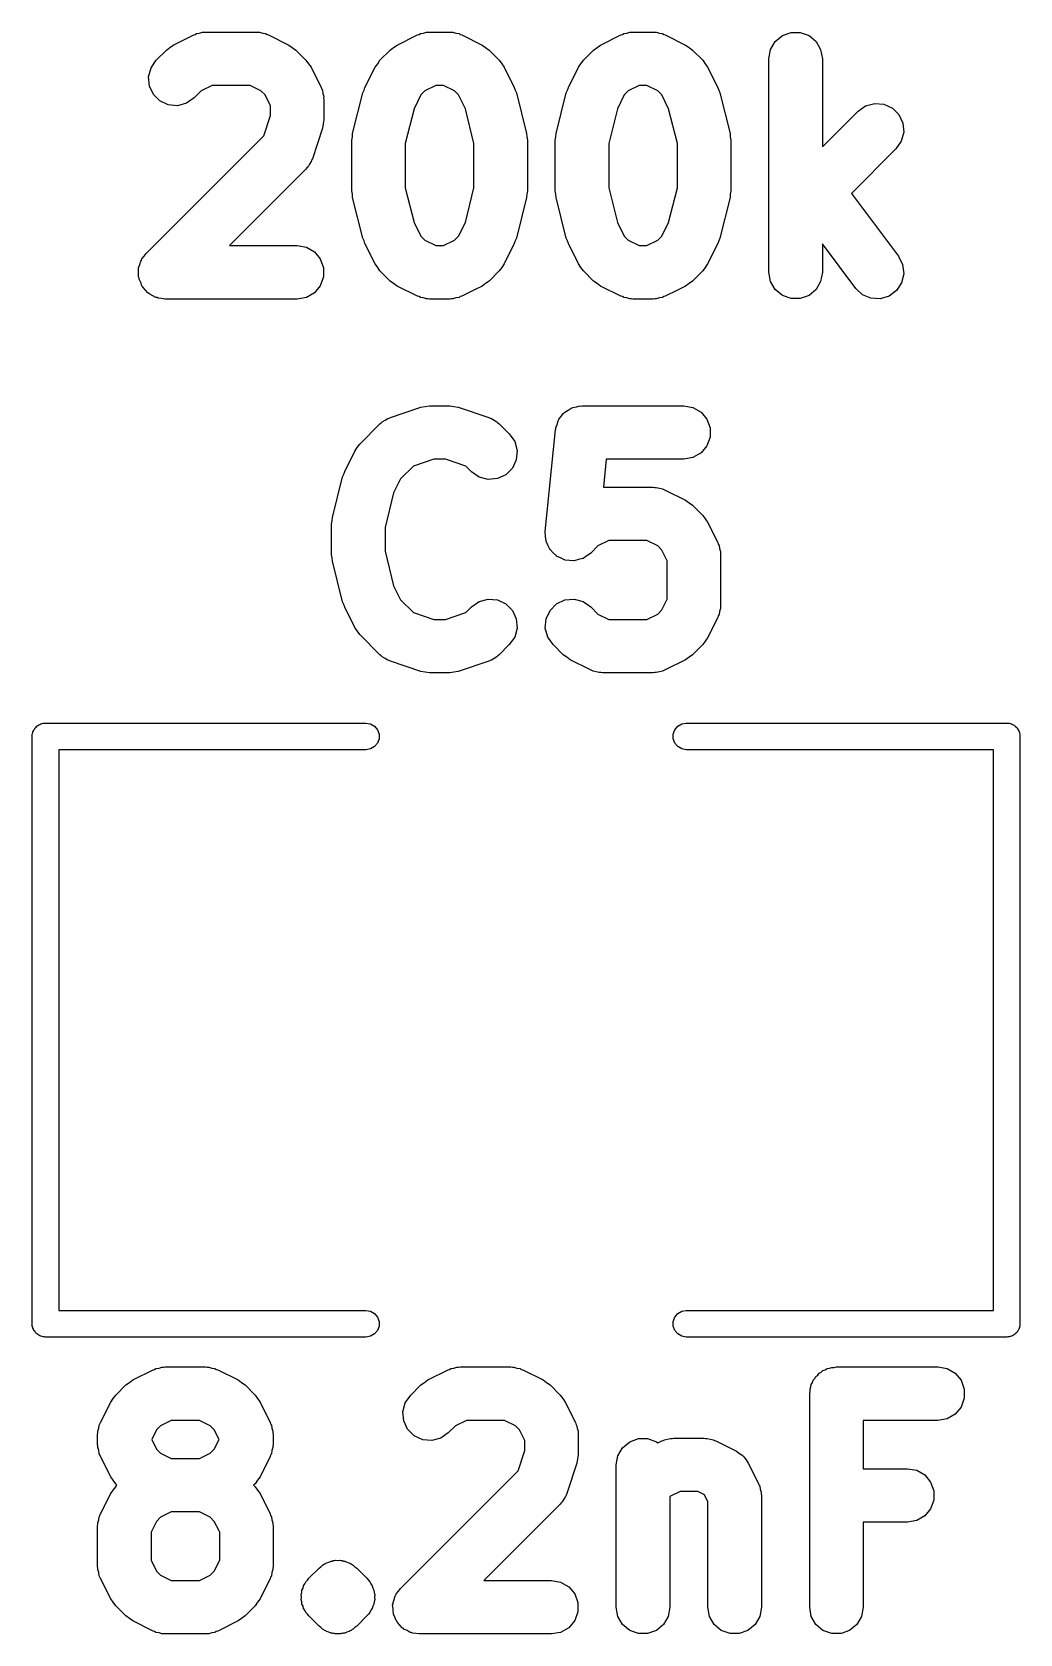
# Model space of a CAD drawing. Extents: x 51 to 137, y -158 to -25.
# Drawn here: x 107.12 to 111.82, y -52.16 to -44.54 of the extents above; entities that cross this region are included whole.
import ezdxf

# ---------------------------------------------------------------- set-up
doc = ezdxf.new("R2010")
doc.units = 0
doc.header["$MEASUREMENT"] = 0
doc.layers.add('BLACK', color=7, linetype='CONTINUOUS')

msp = doc.modelspace()

# ---------------------------------------------------------------- linework, layer by layer
at = {"layer": 'Black'}
for p, q in [((107.796, -44.6006), (107.893, -44.5522)), ((107.893, -44.5522), (107.9, -44.5501)), ((107.9, -44.5501), (107.907, -44.5465)), ((107.907, -44.5465), (107.921, -44.5439)), ((107.921, -44.5439), (107.935, -44.5397)), ((107.935, -44.5397), (107.943, -44.5401)), ((107.943, -44.5401), (107.95, -44.5388)), ((107.95, -44.5388), (108.192, -44.5388)), ((108.192, -44.5388), (108.199, -44.5401)), ((108.199, -44.5401), (108.206, -44.5397)), ((108.206, -44.5397), (108.221, -44.5439)), ((108.221, -44.5439), (108.235, -44.5465)), ((108.235, -44.5465), (108.242, -44.5501)), ((108.242, -44.5501), (108.249, -44.5522)), ((108.249, -44.5522), (108.345, -44.6006)), ((108.861, -44.6006), (108.958, -44.5522)), ((108.958, -44.5522), (108.965, -44.5501)), ((108.965, -44.5501), (108.971, -44.5465)), ((108.971, -44.5465), (108.986, -44.5439)), ((108.986, -44.5439), (109, -44.5397)), ((109, -44.5397), (109.007, -44.5401)), ((109.007, -44.5401), (109.014, -44.5388)), ((109.014, -44.5388), (109.111, -44.5388)), ((109.111, -44.5388), (109.118, -44.5401)), ((109.118, -44.5401), (109.126, -44.5397)), ((109.126, -44.5397), (109.14, -44.5439)), ((109.14, -44.5439), (109.155, -44.5465)), ((109.155, -44.5465), (109.161, -44.5501)), ((109.161, -44.5501), (109.168, -44.5522)), ((109.168, -44.5522), (109.265, -44.6006)), ((109.828, -44.6006), (109.925, -44.5522)), ((109.925, -44.5522), (109.932, -44.5501)), ((109.932, -44.5501), (109.939, -44.5465)), ((109.939, -44.5465), (109.953, -44.5439)), ((109.953, -44.5439), (109.967, -44.5397)), ((109.967, -44.5397), (109.975, -44.5401)), ((109.975, -44.5401), (109.982, -44.5388)), ((109.982, -44.5388), (110.079, -44.5388)), ((110.079, -44.5388), (110.086, -44.5401)), ((110.086, -44.5401), (110.093, -44.5397)), ((110.093, -44.5397), (110.108, -44.5439)), ((110.108, -44.5439), (110.122, -44.5465)), ((110.122, -44.5465), (110.129, -44.5501)), ((110.129, -44.5501), (110.136, -44.5522)), ((110.136, -44.5522), (110.232, -44.6006)), ((110.659, -44.5842), (110.693, -44.5558)), ((110.693, -44.5558), (110.734, -44.5407)), ((110.734, -44.5407), (110.778, -44.5407)), ((110.778, -44.5407), (110.82, -44.5558)), ((110.82, -44.5558), (110.853, -44.5842)), ((107.715, -44.6728), (107.763, -44.6244)), ((107.763, -44.6244), (107.78, -44.6127)), ((107.78, -44.6127), (107.796, -44.6006)), ((108.345, -44.6006), (108.362, -44.6127)), ((108.362, -44.6127), (108.378, -44.6244)), ((108.378, -44.6244), (108.427, -44.6728)), ((108.779, -44.6728), (108.828, -44.6244)), ((108.828, -44.6244), (108.844, -44.6127)), ((108.844, -44.6127), (108.861, -44.6006)), ((109.265, -44.6006), (109.281, -44.6127)), ((109.281, -44.6127), (109.298, -44.6244)), ((109.298, -44.6244), (109.346, -44.6728)), ((109.747, -44.6728), (109.795, -44.6244)), ((109.795, -44.6244), (109.812, -44.6127)), ((109.812, -44.6127), (109.828, -44.6006)), ((110.232, -44.6006), (110.249, -44.6127)), ((110.249, -44.6127), (110.265, -44.6244)), ((110.265, -44.6244), (110.314, -44.6728)), ((110.629, -44.6658), (110.637, -44.6224)), ((110.637, -44.6224), (110.659, -44.5842)), ((110.853, -44.5842), (110.875, -44.6224)), ((110.875, -44.6224), (110.883, -44.6658)), ((107.678, -44.7515), (107.69, -44.7089)), ((107.69, -44.7089), (107.715, -44.6728)), ((108.427, -44.6728), (108.439, -44.6895)), ((108.439, -44.6895), (108.451, -44.7058)), ((108.451, -44.7058), (108.499, -44.8025)), ((108.707, -44.8025), (108.756, -44.7058)), ((108.756, -44.7058), (108.768, -44.6895)), ((108.768, -44.6895), (108.779, -44.6728)), ((109.346, -44.6728), (109.358, -44.6895)), ((109.358, -44.6895), (109.37, -44.7058)), ((109.37, -44.7058), (109.418, -44.8025)), ((109.675, -44.8025), (109.723, -44.7058)), ((109.723, -44.7058), (109.735, -44.6895)), ((109.735, -44.6895), (109.747, -44.6728)), ((110.314, -44.6728), (110.325, -44.6895)), ((110.325, -44.6895), (110.337, -44.7058)), ((110.337, -44.7058), (110.386, -44.8025)), ((110.629, -45.6818), (110.629, -44.6658)), ((110.883, -44.6658), (110.883, -45.0849)), ((107.682, -44.7955), (107.678, -44.7515)), ((107.701, -44.8354), (107.682, -44.7955)), ((107.98, -44.7928), (107.928, -44.8186)), ((108.162, -44.7928), (107.98, -44.7928)), ((108.213, -44.8186), (108.162, -44.7928)), ((108.499, -44.8025), (108.501, -44.8096)), ((108.703, -44.8159), (108.707, -44.8025)), ((109.044, -44.7928), (108.993, -44.8186)), ((109.081, -44.7928), (109.044, -44.7928)), ((109.133, -44.8186), (109.081, -44.7928)), ((109.418, -44.8025), (109.422, -44.8159)), ((109.671, -44.8159), (109.675, -44.8025)), ((110.012, -44.7928), (109.96, -44.8186)), ((110.049, -44.7928), (110.012, -44.7928)), ((110.1, -44.8186), (110.049, -44.7928)), ((110.386, -44.8025), (110.39, -44.8159)), ((107.732, -44.8666), (107.701, -44.8354)), ((107.772, -44.8853), (107.732, -44.8666)), ((107.859, -44.8777), (107.816, -44.8891)), ((107.895, -44.8524), (107.859, -44.8777)), ((107.928, -44.8186), (107.895, -44.8524)), ((108.233, -44.8378), (108.213, -44.8186)), ((108.258, -44.8893), (108.233, -44.8378)), ((108.501, -44.8096), (108.505, -44.8159)), ((108.505, -44.8159), (108.507, -44.8306)), ((108.507, -44.8306), (108.512, -44.8448)), ((108.512, -44.8448), (108.511, -44.8521)), ((108.511, -44.8521), (108.512, -44.8593)), ((108.512, -44.8593), (108.512, -44.9561)), ((108.649, -45.0221), (108.698, -44.8285)), ((108.698, -44.8285), (108.703, -44.8159)), ((108.974, -44.8378), (108.941, -44.9037)), ((108.993, -44.8186), (108.974, -44.8378)), ((109.152, -44.8378), (109.133, -44.8186)), ((109.185, -44.9037), (109.152, -44.8378)), ((109.422, -44.8159), (109.428, -44.8285)), ((109.428, -44.8285), (109.476, -45.0221)), ((109.617, -45.0221), (109.665, -44.8285)), ((109.665, -44.8285), (109.671, -44.8159)), ((109.941, -44.8378), (109.908, -44.9037)), ((109.96, -44.8186), (109.941, -44.8378)), ((110.12, -44.8378), (110.1, -44.8186)), ((110.152, -44.9037), (110.12, -44.8378)), ((110.39, -44.8159), (110.395, -44.8285)), ((110.395, -44.8285), (110.444, -45.0221)), ((111.089, -44.8894), (111.132, -44.878)), ((111.132, -44.878), (111.176, -44.8818)), ((107.816, -44.8891), (107.772, -44.8853)), ((108.226, -45.0326), (108.258, -44.9355)), ((108.258, -44.9355), (108.258, -44.8893)), ((108.512, -44.9561), (108.509, -44.9761)), ((108.941, -44.9037), (108.899, -45.0685)), ((109.226, -45.0685), (109.185, -44.9037)), ((109.908, -44.9037), (109.867, -45.0685)), ((110.194, -45.0685), (110.152, -44.9037)), ((110.883, -45.0849), (111.053, -44.9147)), ((111.053, -44.9147), (111.089, -44.8894)), ((111.176, -44.8818), (111.216, -44.9005)), ((111.216, -44.9005), (111.247, -44.9316)), ((111.247, -44.9316), (111.266, -44.9716)), ((107.667, -45.592), (108.226, -45.0326)), ((108.506, -44.9963), (108.458, -45.1414)), ((108.509, -44.9761), (108.506, -44.9963)), ((108.648, -45.0376), (108.649, -45.0221)), ((109.476, -45.0221), (109.477, -45.0376)), ((109.616, -45.0376), (109.617, -45.0221)), ((110.444, -45.0221), (110.445, -45.0376)), ((111.27, -45.0156), (111.258, -45.0582)), ((111.266, -44.9716), (111.27, -45.0156)), ((108.645, -45.0529), (108.648, -45.0376)), ((108.645, -45.2948), (108.645, -45.0529)), ((108.899, -45.0685), (108.899, -45.2791)), ((109.226, -45.2791), (109.226, -45.0685)), ((109.477, -45.0376), (109.48, -45.0529)), ((109.48, -45.0529), (109.48, -45.2948)), ((109.613, -45.0529), (109.616, -45.0376)), ((109.613, -45.2948), (109.613, -45.0529)), ((109.867, -45.0685), (109.867, -45.2791)), ((110.194, -45.2791), (110.194, -45.0685)), ((110.445, -45.0376), (110.448, -45.0529)), ((110.448, -45.0529), (110.448, -45.2948)), ((111.233, -45.0943), (111.021, -45.3067)), ((111.258, -45.0582), (111.233, -45.0943)), ((108.431, -45.1851), (108.427, -45.1911)), ((108.437, -45.1802), (108.431, -45.1851)), ((108.444, -45.1671), (108.437, -45.1802)), ((108.452, -45.1549), (108.444, -45.1671)), ((108.454, -45.1478), (108.452, -45.1549)), ((108.458, -45.1414), (108.454, -45.1478)), ((108.427, -45.1911), (108.063, -45.5548)), ((108.648, -45.3101), (108.645, -45.2948)), ((108.649, -45.3256), (108.648, -45.3101)), ((108.698, -45.5191), (108.649, -45.3256)), ((108.899, -45.2791), (108.941, -45.444)), ((109.185, -45.444), (109.226, -45.2791)), ((109.476, -45.3256), (109.428, -45.5191)), ((109.477, -45.3101), (109.476, -45.3256)), ((109.48, -45.2948), (109.477, -45.3101)), ((109.616, -45.3101), (109.613, -45.2948)), ((109.617, -45.3256), (109.616, -45.3101)), ((109.665, -45.5191), (109.617, -45.3256)), ((109.867, -45.2791), (109.908, -45.444)), ((110.152, -45.444), (110.194, -45.2791)), ((110.444, -45.3256), (110.395, -45.5191)), ((110.445, -45.3101), (110.444, -45.3256)), ((110.448, -45.2948), (110.445, -45.3101)), ((111.021, -45.3067), (111.245, -45.6056)), ((108.941, -45.444), (108.974, -45.5098)), ((109.152, -45.5098), (109.185, -45.444)), ((109.908, -45.444), (109.941, -45.5098)), ((110.12, -45.5098), (110.152, -45.444)), ((108.063, -45.5548), (108.385, -45.5548)), ((108.385, -45.5548), (108.429, -45.5625)), ((108.429, -45.5625), (108.467, -45.5845)), ((108.703, -45.5318), (108.698, -45.5191)), ((108.707, -45.5451), (108.703, -45.5318)), ((108.756, -45.6419), (108.707, -45.5451)), ((108.974, -45.5098), (108.993, -45.5291)), ((108.993, -45.5291), (109.044, -45.5548)), ((109.044, -45.5548), (109.081, -45.5548)), ((109.081, -45.5548), (109.133, -45.5291)), ((109.133, -45.5291), (109.152, -45.5098)), ((109.418, -45.5451), (109.37, -45.6419)), ((109.422, -45.5318), (109.418, -45.5451)), ((109.428, -45.5191), (109.422, -45.5318)), ((109.671, -45.5318), (109.665, -45.5191)), ((109.675, -45.5451), (109.671, -45.5318)), ((109.723, -45.6419), (109.675, -45.5451)), ((109.941, -45.5098), (109.96, -45.5291)), ((109.96, -45.5291), (110.012, -45.5548)), ((110.012, -45.5548), (110.049, -45.5548)), ((110.049, -45.5548), (110.1, -45.5291)), ((110.1, -45.5291), (110.12, -45.5098)), ((110.386, -45.5451), (110.337, -45.6419)), ((110.39, -45.5318), (110.386, -45.5451)), ((110.395, -45.5191), (110.39, -45.5318)), ((111.042, -45.758), (110.883, -45.5468)), ((110.883, -45.5468), (110.883, -45.6818)), ((107.637, -45.6442), (107.641, -45.6281)), ((107.641, -45.6281), (107.645, -45.6236)), ((107.645, -45.6236), (107.646, -45.6183)), ((107.646, -45.6183), (107.657, -45.6056)), ((107.657, -45.6056), (107.667, -45.592)), ((108.467, -45.5845), (108.495, -45.6183)), ((108.495, -45.6183), (108.51, -45.6598)), ((108.768, -45.6582), (108.756, -45.6419)), ((109.37, -45.6419), (109.358, -45.6582)), ((109.735, -45.6582), (109.723, -45.6419)), ((110.337, -45.6419), (110.325, -45.6582)), ((111.245, -45.6056), (111.265, -45.645)), ((107.63, -45.6707), (107.631, -45.6654)), ((107.631, -45.6873), (107.63, -45.6707)), ((107.631, -45.6598), (107.637, -45.6442)), ((107.631, -45.6654), (107.631, -45.6598)), ((107.631, -45.7039), (107.631, -45.6873)), ((107.633, -45.7091), (107.631, -45.7039)), ((107.634, -45.7147), (107.633, -45.7091)), ((107.641, -45.7297), (107.634, -45.7147)), ((108.51, -45.7039), (108.495, -45.7453)), ((108.51, -45.6598), (108.51, -45.7039)), ((108.779, -45.6749), (108.768, -45.6582)), ((108.828, -45.7232), (108.779, -45.6749)), ((109.346, -45.6749), (109.298, -45.7232)), ((109.358, -45.6582), (109.346, -45.6749)), ((109.747, -45.6749), (109.735, -45.6582)), ((109.795, -45.7232), (109.747, -45.6749)), ((110.314, -45.6749), (110.265, -45.7232)), ((110.325, -45.6582), (110.314, -45.6749)), ((110.637, -45.7253), (110.629, -45.6818)), ((110.883, -45.6818), (110.875, -45.7253)), ((111.27, -45.6888), (111.26, -45.7317)), ((111.265, -45.645), (111.27, -45.6888)), ((107.646, -45.7453), (107.641, -45.7297)), ((107.65, -45.7496), (107.646, -45.7453)), ((107.652, -45.7547), (107.65, -45.7496)), ((107.664, -45.7664), (107.652, -45.7547)), ((107.675, -45.7791), (107.664, -45.7664)), ((107.68, -45.7819), (107.675, -45.7791)), ((107.684, -45.7859), (107.68, -45.7819)), ((107.699, -45.7929), (107.684, -45.7859)), ((107.713, -45.8012), (107.699, -45.7929)), ((108.467, -45.7791), (108.429, -45.8012)), ((108.495, -45.7453), (108.467, -45.7791)), ((108.844, -45.7349), (108.828, -45.7232)), ((108.861, -45.747), (108.844, -45.7349)), ((108.958, -45.7954), (108.861, -45.747)), ((108.965, -45.7975), (108.958, -45.7954)), ((109.168, -45.7954), (109.161, -45.7975)), ((109.226, -45.7664), (109.168, -45.7954)), ((109.265, -45.747), (109.226, -45.7664)), ((109.281, -45.7349), (109.265, -45.747)), ((109.298, -45.7232), (109.281, -45.7349)), ((109.812, -45.7349), (109.795, -45.7232)), ((109.828, -45.747), (109.812, -45.7349)), ((109.925, -45.7954), (109.828, -45.747)), ((109.932, -45.7975), (109.925, -45.7954)), ((110.136, -45.7954), (110.129, -45.7975)), ((110.194, -45.7664), (110.136, -45.7954)), ((110.232, -45.747), (110.194, -45.7664)), ((110.249, -45.7349), (110.232, -45.747)), ((110.265, -45.7232), (110.249, -45.7349)), ((110.659, -45.7635), (110.637, -45.7253)), ((110.693, -45.7918), (110.659, -45.7635)), ((110.734, -45.8069), (110.693, -45.7918)), ((110.82, -45.7918), (110.778, -45.8069)), ((110.853, -45.7635), (110.82, -45.7918)), ((110.875, -45.7253), (110.853, -45.7635)), ((111.074, -45.7882), (111.042, -45.758)), ((111.114, -45.8055), (111.074, -45.7882)), ((111.201, -45.7951), (111.158, -45.8079)), ((111.236, -45.7686), (111.201, -45.7951)), ((111.26, -45.7317), (111.236, -45.7686)), ((107.719, -45.8021), (107.713, -45.8012)), ((107.724, -45.8045), (107.719, -45.8021)), ((107.74, -45.8059), (107.724, -45.8045)), ((107.756, -45.8088), (107.74, -45.8059)), ((108.385, -45.8088), (107.756, -45.8088)), ((108.429, -45.8012), (108.385, -45.8088)), ((108.971, -45.8012), (108.965, -45.7975)), ((108.986, -45.8037), (108.971, -45.8012)), ((109, -45.808), (108.986, -45.8037)), ((109.007, -45.8075), (109, -45.808)), ((109.014, -45.8088), (109.007, -45.8075)), ((109.111, -45.8088), (109.014, -45.8088)), ((109.118, -45.8075), (109.111, -45.8088)), ((109.126, -45.808), (109.118, -45.8075)), ((109.14, -45.8037), (109.126, -45.808)), ((109.155, -45.8012), (109.14, -45.8037)), ((109.161, -45.7975), (109.155, -45.8012)), ((109.939, -45.8012), (109.932, -45.7975)), ((109.953, -45.8037), (109.939, -45.8012)), ((109.967, -45.808), (109.953, -45.8037)), ((109.975, -45.8075), (109.967, -45.808)), ((109.982, -45.8088), (109.975, -45.8075)), ((110.079, -45.8088), (109.982, -45.8088)), ((110.086, -45.8075), (110.079, -45.8088)), ((110.093, -45.808), (110.086, -45.8075)), ((110.108, -45.8037), (110.093, -45.808)), ((110.122, -45.8012), (110.108, -45.8037)), ((110.129, -45.7975), (110.122, -45.8012)), ((110.778, -45.8069), (110.734, -45.8069)), ((111.158, -45.8079), (111.114, -45.8055)), ((108.829, -46.3717), (108.974, -46.3233)), ((108.974, -46.3233), (108.994, -46.3203)), ((108.994, -46.3203), (109.014, -46.3168)), ((109.014, -46.3168), (109.111, -46.3168)), ((109.111, -46.3168), (109.131, -46.3203)), ((109.131, -46.3203), (109.151, -46.3233)), ((109.151, -46.3233), (109.296, -46.3717)), ((109.674, -46.3378), (109.688, -46.3281)), ((109.688, -46.3281), (109.693, -46.3269)), ((109.693, -46.3269), (109.697, -46.3245)), ((109.697, -46.3245), (109.714, -46.3215)), ((109.714, -46.3215), (109.731, -46.3172)), ((109.731, -46.3172), (109.735, -46.3177)), ((109.735, -46.3177), (109.74, -46.3168)), ((109.74, -46.3168), (110.224, -46.3168)), ((110.224, -46.3168), (110.267, -46.3245)), ((110.267, -46.3245), (110.306, -46.3465)), ((108.683, -46.4992), (108.779, -46.4024)), ((108.779, -46.4024), (108.785, -46.3982)), ((108.785, -46.3982), (108.79, -46.3927)), ((108.79, -46.3927), (108.803, -46.3856)), ((108.803, -46.3856), (108.816, -46.3771)), ((108.816, -46.3771), (108.823, -46.3752)), ((108.823, -46.3752), (108.829, -46.3717)), ((109.296, -46.3717), (109.303, -46.3752)), ((109.303, -46.3752), (109.31, -46.3771)), ((109.31, -46.3771), (109.322, -46.3856)), ((109.322, -46.3856), (109.335, -46.3927)), ((109.335, -46.3927), (109.34, -46.3982)), ((109.34, -46.3982), (109.346, -46.4024)), ((109.346, -46.4024), (109.394, -46.4508)), ((109.615, -46.4218), (109.621, -46.4054)), ((109.621, -46.4054), (109.626, -46.3887)), ((109.626, -46.3887), (109.628, -46.3848)), ((109.628, -46.3848), (109.63, -46.3803)), ((109.63, -46.3803), (109.641, -46.367)), ((109.641, -46.367), (109.651, -46.3529)), ((109.651, -46.3529), (109.655, -46.3502)), ((109.655, -46.3502), (109.658, -46.3465)), ((109.658, -46.3465), (109.674, -46.3378)), ((110.306, -46.3465), (110.334, -46.3803)), ((110.334, -46.3803), (110.349, -46.4218)), ((109.394, -46.4508), (109.42, -46.4869)), ((109.565, -46.915), (109.614, -46.4312)), ((109.614, -46.4312), (109.615, -46.4266)), ((109.615, -46.4266), (109.615, -46.4218)), ((110.349, -46.4659), (110.334, -46.5073)), ((110.349, -46.4218), (110.349, -46.4659)), ((108.611, -46.6289), (108.659, -46.5322)), ((108.659, -46.5322), (108.671, -46.5158)), ((108.671, -46.5158), (108.683, -46.4992)), ((109.42, -46.4869), (109.431, -46.5295)), ((109.431, -46.5295), (109.427, -46.5735)), ((110.306, -46.5411), (110.267, -46.5632)), ((110.334, -46.5073), (110.306, -46.5411)), ((108.607, -46.6422), (108.611, -46.6289)), ((108.938, -46.6032), (108.877, -46.6642)), ((109.035, -46.5708), (108.938, -46.6032)), ((109.091, -46.5708), (109.035, -46.5708)), ((109.188, -46.6032), (109.091, -46.5708)), ((109.215, -46.6304), (109.188, -46.6032)), ((109.251, -46.6557), (109.215, -46.6304)), ((109.409, -46.6134), (109.378, -46.6446)), ((109.427, -46.5735), (109.409, -46.6134)), ((109.855, -46.5708), (109.842, -46.7039)), ((110.224, -46.5708), (109.855, -46.5708)), ((110.267, -46.5632), (110.224, -46.5708)), ((108.553, -46.8484), (108.601, -46.6549)), ((108.601, -46.6549), (108.607, -46.6422)), ((108.877, -46.6642), (108.844, -46.73)), ((109.294, -46.6671), (109.251, -46.6557)), ((109.338, -46.6633), (109.294, -46.6671)), ((109.378, -46.6446), (109.338, -46.6633)), ((109.842, -46.7039), (110.079, -46.7039)), ((110.079, -46.7039), (110.086, -46.7051)), ((110.086, -46.7051), (110.093, -46.7047)), ((110.093, -46.7047), (110.108, -46.7089)), ((110.108, -46.7089), (110.122, -46.7115)), ((108.844, -46.73), (108.803, -46.8949)), ((110.122, -46.7115), (110.129, -46.7152)), ((110.129, -46.7152), (110.136, -46.7173)), ((110.136, -46.7173), (110.232, -46.7657)), ((110.232, -46.7657), (110.249, -46.7778)), ((110.249, -46.7778), (110.265, -46.7894)), ((108.551, -46.8639), (108.553, -46.8484)), ((110.265, -46.7894), (110.314, -46.8378)), ((110.314, -46.8378), (110.325, -46.8545)), ((110.325, -46.8545), (110.337, -46.8708)), ((108.549, -46.8792), (108.551, -46.8639)), ((108.549, -47.0244), (108.549, -46.8792)), ((108.803, -46.8949), (108.803, -47.0088)), ((109.565, -46.9158), (109.565, -46.915)), ((109.565, -46.9166), (109.565, -46.9158)), ((109.567, -46.9377), (109.565, -46.9166)), ((109.569, -46.959), (109.567, -46.9377)), ((110.337, -46.8708), (110.386, -46.9676)), ((108.803, -47.0088), (108.844, -47.1736)), ((109.569, -46.9597), (109.569, -46.959)), ((109.569, -46.9605), (109.569, -46.9597)), ((109.578, -46.9797), (109.569, -46.9605)), ((109.587, -46.9992), (109.578, -46.9797)), ((109.587, -46.9997), (109.587, -46.9992)), ((109.588, -47.0005), (109.587, -46.9997)), ((109.603, -47.0155), (109.588, -47.0005)), ((109.815, -46.9836), (109.782, -47.0174)), ((109.867, -46.9579), (109.815, -46.9836)), ((110.049, -46.9579), (109.867, -46.9579)), ((110.1, -46.9836), (110.049, -46.9579)), ((110.12, -47.0029), (110.1, -46.9836)), ((110.145, -47.0544), (110.12, -47.0029)), ((110.386, -46.9676), (110.388, -46.9746)), ((110.388, -46.9746), (110.392, -46.981)), ((110.392, -46.981), (110.394, -46.9956)), ((110.394, -46.9956), (110.398, -47.0099)), ((110.398, -47.0099), (110.398, -47.0172)), ((108.551, -47.0397), (108.549, -47.0244)), ((108.553, -47.0552), (108.551, -47.0397)), ((108.601, -47.2487), (108.553, -47.0552)), ((109.618, -47.0307), (109.603, -47.0155)), ((109.618, -47.0311), (109.618, -47.0307)), ((109.619, -47.0317), (109.618, -47.0311)), ((109.638, -47.0406), (109.619, -47.0317)), ((109.657, -47.0499), (109.638, -47.0406)), ((109.658, -47.05), (109.657, -47.0499)), ((109.659, -47.0503), (109.658, -47.05)), ((109.68, -47.0521), (109.659, -47.0503)), ((109.701, -47.0543), (109.68, -47.0521)), ((109.702, -47.0541), (109.701, -47.0543)), ((109.703, -47.0541), (109.702, -47.0541)), ((109.723, -47.0486), (109.703, -47.0541)), ((109.744, -47.0434), (109.723, -47.0486)), ((109.745, -47.0429), (109.744, -47.0434)), ((109.763, -47.0305), (109.745, -47.0427)), ((109.745, -47.0427), (109.745, -47.0429)), ((109.78, -47.0185), (109.763, -47.0305)), ((109.781, -47.0179), (109.78, -47.0185)), ((109.782, -47.0174), (109.781, -47.0179)), ((110.145, -47.2363), (110.145, -47.0544)), ((110.398, -47.0172), (110.399, -47.0244)), ((110.399, -47.0244), (110.399, -47.2663)), ((108.844, -47.1736), (108.877, -47.2394)), ((108.877, -47.2394), (108.938, -47.3004)), ((109.251, -47.248), (109.294, -47.2365)), ((109.294, -47.2365), (109.338, -47.2404)), ((109.338, -47.2404), (109.378, -47.259)), ((109.619, -47.259), (109.659, -47.2404)), ((109.659, -47.2404), (109.703, -47.2365)), ((109.703, -47.2365), (109.745, -47.248)), ((110.12, -47.2878), (110.145, -47.2363)), ((108.607, -47.2614), (108.601, -47.2487)), ((108.611, -47.2747), (108.607, -47.2614)), ((108.659, -47.3715), (108.611, -47.2747)), ((108.938, -47.3004), (109.035, -47.3328)), ((109.091, -47.3328), (109.188, -47.3004)), ((109.188, -47.3004), (109.215, -47.2733)), ((109.215, -47.2733), (109.251, -47.248)), ((109.378, -47.259), (109.409, -47.2902)), ((109.409, -47.2902), (109.427, -47.3302)), ((109.569, -47.3302), (109.588, -47.2902)), ((109.588, -47.2902), (109.619, -47.259)), ((109.745, -47.248), (109.782, -47.2733)), ((109.782, -47.2733), (109.815, -47.3071)), ((109.815, -47.3071), (109.867, -47.3328)), ((110.049, -47.3328), (110.1, -47.3071)), ((110.1, -47.3071), (110.12, -47.2878)), ((110.388, -47.3161), (110.386, -47.3231)), ((110.392, -47.3097), (110.388, -47.3161)), ((110.394, -47.2951), (110.392, -47.3097)), ((110.398, -47.2808), (110.394, -47.2951)), ((110.399, -47.2663), (110.398, -47.2735)), ((110.398, -47.2735), (110.398, -47.2808)), ((108.671, -47.3878), (108.659, -47.3715)), ((108.683, -47.4045), (108.671, -47.3878)), ((109.035, -47.3328), (109.091, -47.3328)), ((109.431, -47.3741), (109.42, -47.4167)), ((109.427, -47.3302), (109.431, -47.3741)), ((109.565, -47.3741), (109.569, -47.3302)), ((109.577, -47.4167), (109.565, -47.3741)), ((109.867, -47.3328), (110.049, -47.3328)), ((110.386, -47.3231), (110.337, -47.4199)), ((108.779, -47.5012), (108.683, -47.4045)), ((109.394, -47.4529), (109.346, -47.5012)), ((109.42, -47.4167), (109.394, -47.4529)), ((109.602, -47.4529), (109.577, -47.4167)), ((109.65, -47.5012), (109.602, -47.4529)), ((110.314, -47.4529), (110.265, -47.5012)), ((110.325, -47.4362), (110.314, -47.4529)), ((110.337, -47.4199), (110.325, -47.4362)), ((108.785, -47.5054), (108.779, -47.5012)), ((108.79, -47.5109), (108.785, -47.5054)), ((108.803, -47.518), (108.79, -47.5109)), ((108.816, -47.5265), (108.803, -47.518)), ((108.823, -47.5284), (108.816, -47.5265)), ((108.829, -47.5319), (108.823, -47.5284)), ((108.974, -47.5803), (108.829, -47.5319)), ((109.296, -47.5319), (109.151, -47.5803)), ((109.303, -47.5284), (109.296, -47.5319)), ((109.31, -47.5265), (109.303, -47.5284)), ((109.322, -47.518), (109.31, -47.5265)), ((109.335, -47.5109), (109.322, -47.518)), ((109.34, -47.5054), (109.335, -47.5109)), ((109.346, -47.5012), (109.34, -47.5054)), ((109.667, -47.5129), (109.65, -47.5012)), ((109.683, -47.525), (109.667, -47.5129)), ((109.78, -47.5734), (109.683, -47.525)), ((110.232, -47.525), (110.136, -47.5734)), ((110.249, -47.5129), (110.232, -47.525)), ((110.265, -47.5012), (110.249, -47.5129)), ((108.994, -47.5833), (108.974, -47.5803)), ((109.014, -47.5868), (108.994, -47.5833)), ((109.111, -47.5868), (109.014, -47.5868)), ((109.131, -47.5833), (109.111, -47.5868)), ((109.151, -47.5803), (109.131, -47.5833)), ((109.787, -47.5755), (109.78, -47.5734)), ((109.793, -47.5792), (109.787, -47.5755)), ((109.808, -47.5817), (109.793, -47.5792)), ((109.822, -47.586), (109.808, -47.5817)), ((109.83, -47.5855), (109.822, -47.586)), ((109.837, -47.5868), (109.83, -47.5855)), ((110.079, -47.5868), (109.837, -47.5868)), ((110.086, -47.5855), (110.079, -47.5868)), ((110.093, -47.586), (110.086, -47.5855)), ((110.108, -47.5817), (110.093, -47.586)), ((110.122, -47.5792), (110.108, -47.5817)), ((110.129, -47.5755), (110.122, -47.5792)), ((110.136, -47.5734), (110.129, -47.5755)), ((107.133, -47.8575), (107.137, -47.8532)), ((107.137, -47.8532), (107.139, -47.8484)), ((107.139, -47.8484), (107.144, -47.8448)), ((107.144, -47.8448), (107.147, -47.8406)), ((107.147, -47.8406), (107.152, -47.8378)), ((107.152, -47.8378), (107.156, -47.8342)), ((107.156, -47.8342), (107.161, -47.8323)), ((107.161, -47.8323), (107.166, -47.8295)), ((107.166, -47.8295), (107.172, -47.8286)), ((107.172, -47.8286), (107.177, -47.8267)), ((107.177, -47.8267), (107.183, -47.8267)), ((107.183, -47.8267), (107.188, -47.8257)), ((107.188, -47.8257), (108.712, -47.8257)), ((108.712, -47.8257), (108.734, -47.8295)), ((108.734, -47.8295), (108.753, -47.8406)), ((108.753, -47.8406), (108.767, -47.8575)), ((110.181, -47.8575), (110.195, -47.8406)), ((110.195, -47.8406), (110.214, -47.8295)), ((110.214, -47.8295), (110.236, -47.8257)), ((110.236, -47.8257), (111.76, -47.8257)), ((111.76, -47.8257), (111.765, -47.8267)), ((111.765, -47.8267), (111.771, -47.8267)), ((111.771, -47.8267), (111.776, -47.8286)), ((111.776, -47.8286), (111.782, -47.8295)), ((111.782, -47.8295), (111.787, -47.8323)), ((111.787, -47.8323), (111.792, -47.8342)), ((111.792, -47.8342), (111.796, -47.8378)), ((111.796, -47.8378), (111.801, -47.8406)), ((111.801, -47.8406), (111.804, -47.8448)), ((111.804, -47.8448), (111.809, -47.8484)), ((111.809, -47.8484), (111.811, -47.8532)), ((111.811, -47.8532), (111.815, -47.8575)), ((107.124, -47.8892), (107.125, -47.8837)), ((107.124, -50.6832), (107.124, -47.8892)), ((107.125, -47.8782), (107.127, -47.8729)), ((107.125, -47.8837), (107.125, -47.8782)), ((107.127, -47.8729), (107.128, -47.8675)), ((107.128, -47.8675), (107.131, -47.8627)), ((107.131, -47.8627), (107.133, -47.8575)), ((108.767, -47.9209), (108.753, -47.9378)), ((108.767, -47.8575), (108.775, -47.8782)), ((108.775, -47.9002), (108.767, -47.9209)), ((108.775, -47.8782), (108.775, -47.9002)), ((110.173, -47.8782), (110.181, -47.8575)), ((110.173, -47.9002), (110.173, -47.8782)), ((110.181, -47.9209), (110.173, -47.9002)), ((110.195, -47.9378), (110.181, -47.9209)), ((111.815, -47.8575), (111.817, -47.8627)), ((111.817, -47.8627), (111.82, -47.8675)), ((111.82, -47.8675), (111.821, -47.8729)), ((111.821, -47.8729), (111.823, -47.8782)), ((111.823, -47.8782), (111.823, -47.8837)), ((111.823, -47.8837), (111.823, -47.8892)), ((111.823, -47.8892), (111.823, -50.6832)), ((108.712, -47.9527), (107.251, -47.9527)), ((107.251, -47.9527), (107.251, -50.6197)), ((108.734, -47.9489), (108.712, -47.9527)), ((108.753, -47.9378), (108.734, -47.9489)), ((110.214, -47.9489), (110.195, -47.9378)), ((110.236, -47.9527), (110.214, -47.9489)), ((111.697, -47.9527), (110.236, -47.9527)), ((111.697, -50.6197), (111.697, -47.9527)), ((107.251, -50.6197), (108.712, -50.6197)), ((108.712, -50.6197), (108.734, -50.6235)), ((108.734, -50.6235), (108.753, -50.6346)), ((108.753, -50.6346), (108.767, -50.6514)), ((108.767, -50.6514), (108.775, -50.6722)), ((108.775, -50.6722), (108.775, -50.6942)), ((110.173, -50.6722), (110.181, -50.6514)), ((110.173, -50.6942), (110.173, -50.6722)), ((110.181, -50.6514), (110.195, -50.6346)), ((110.195, -50.6346), (110.214, -50.6235)), ((110.214, -50.6235), (110.236, -50.6197)), ((110.236, -50.6197), (111.697, -50.6197)), ((107.125, -50.6887), (107.124, -50.6832)), ((107.125, -50.6942), (107.125, -50.6887)), ((107.127, -50.6994), (107.125, -50.6942)), ((107.128, -50.7049), (107.127, -50.6994)), ((107.131, -50.7097), (107.128, -50.7049)), ((107.133, -50.7149), (107.131, -50.7097)), ((107.137, -50.7192), (107.133, -50.7149)), ((107.139, -50.724), (107.137, -50.7192)), ((107.144, -50.7276), (107.139, -50.724)), ((107.147, -50.7318), (107.144, -50.7276)), ((107.152, -50.7346), (107.147, -50.7318)), ((107.156, -50.7382), (107.152, -50.7346)), ((107.161, -50.7401), (107.156, -50.7382)), ((107.166, -50.7429), (107.161, -50.7401)), ((107.172, -50.7438), (107.166, -50.7429)), ((107.177, -50.7457), (107.172, -50.7438)), ((107.183, -50.7457), (107.177, -50.7457)), ((107.188, -50.7467), (107.183, -50.7457)), ((108.712, -50.7467), (107.188, -50.7467)), ((108.734, -50.7429), (108.712, -50.7467)), ((108.753, -50.7318), (108.734, -50.7429)), ((108.767, -50.7149), (108.753, -50.7318)), ((108.775, -50.6942), (108.767, -50.7149)), ((110.181, -50.7149), (110.173, -50.6942)), ((110.195, -50.7318), (110.181, -50.7149)), ((110.214, -50.7429), (110.195, -50.7318)), ((110.236, -50.7467), (110.214, -50.7429)), ((111.76, -50.7467), (110.236, -50.7467)), ((111.765, -50.7457), (111.76, -50.7467)), ((111.771, -50.7457), (111.765, -50.7457)), ((111.776, -50.7438), (111.771, -50.7457)), ((111.782, -50.7429), (111.776, -50.7438)), ((111.787, -50.7401), (111.782, -50.7429)), ((111.792, -50.7382), (111.787, -50.7401)), ((111.796, -50.7346), (111.792, -50.7382)), ((111.801, -50.7318), (111.796, -50.7346)), ((111.804, -50.7276), (111.801, -50.7318)), ((111.809, -50.724), (111.804, -50.7276)), ((111.811, -50.7192), (111.809, -50.724)), ((111.815, -50.7149), (111.811, -50.7192)), ((111.817, -50.7097), (111.815, -50.7149)), ((111.82, -50.7049), (111.817, -50.7097)), ((111.821, -50.6994), (111.82, -50.7049)), ((111.823, -50.6942), (111.821, -50.6994)), ((111.823, -50.6832), (111.823, -50.6887)), ((111.823, -50.6887), (111.823, -50.6942)), ((107.7, -50.9022), (107.707, -50.9001)), ((107.707, -50.9001), (107.713, -50.8965)), ((107.713, -50.8965), (107.728, -50.8939)), ((107.728, -50.8939), (107.742, -50.8897)), ((107.742, -50.8897), (107.749, -50.8901)), ((107.749, -50.8901), (107.756, -50.8888)), ((107.756, -50.8888), (107.95, -50.8888)), ((107.95, -50.8888), (107.957, -50.8901)), ((107.957, -50.8901), (107.965, -50.8897)), ((107.965, -50.8897), (107.979, -50.8939)), ((107.979, -50.8939), (107.993, -50.8965)), ((107.993, -50.8965), (108, -50.9001)), ((108, -50.9001), (108.007, -50.9022)), ((109.103, -50.9022), (109.11, -50.9001)), ((109.11, -50.9001), (109.116, -50.8965)), ((109.116, -50.8965), (109.131, -50.8939)), ((109.131, -50.8939), (109.145, -50.8897)), ((109.145, -50.8897), (109.152, -50.8901)), ((109.152, -50.8901), (109.16, -50.8888)), ((109.16, -50.8888), (109.401, -50.8888)), ((109.401, -50.8888), (109.409, -50.8901)), ((109.409, -50.8901), (109.416, -50.8897)), ((109.416, -50.8897), (109.43, -50.8939)), ((109.43, -50.8939), (109.445, -50.8965)), ((109.445, -50.8965), (109.451, -50.9001)), ((109.451, -50.9001), (109.458, -50.9022)), ((110.897, -50.902), (110.906, -50.8965)), ((110.906, -50.8965), (110.917, -50.8945)), ((110.917, -50.8945), (110.928, -50.8907)), ((110.928, -50.8907), (110.939, -50.8907)), ((110.939, -50.8907), (110.95, -50.8888)), ((110.95, -50.8888), (111.433, -50.8888)), ((111.433, -50.8888), (111.477, -50.8965)), ((111.477, -50.8965), (111.515, -50.9185)), ((107.522, -51.0228), (107.57, -50.9744)), ((107.57, -50.9744), (107.587, -50.9627)), ((107.587, -50.9627), (107.603, -50.9506)), ((107.603, -50.9506), (107.7, -50.9022)), ((108.007, -50.9022), (108.104, -50.9506)), ((108.104, -50.9506), (108.12, -50.9627)), ((108.12, -50.9627), (108.137, -50.9744)), ((108.137, -50.9744), (108.185, -51.0228)), ((108.925, -51.0228), (108.973, -50.9744)), ((108.973, -50.9744), (108.99, -50.9627)), ((108.99, -50.9627), (109.006, -50.9506)), ((109.006, -50.9506), (109.103, -50.9022)), ((109.458, -50.9022), (109.555, -50.9506)), ((109.555, -50.9506), (109.571, -50.9627)), ((109.571, -50.9627), (109.588, -50.9744)), ((109.588, -50.9744), (109.636, -51.0228)), ((110.828, -50.9833), (110.83, -50.9724)), ((110.83, -50.9724), (110.836, -50.9628)), ((110.836, -50.9628), (110.84, -50.9523)), ((110.84, -50.9523), (110.847, -50.9438)), ((110.847, -50.9438), (110.852, -50.9342)), ((110.852, -50.9342), (110.861, -50.927)), ((110.861, -50.927), (110.868, -50.9185)), ((110.868, -50.9185), (110.878, -50.913)), ((110.878, -50.913), (110.886, -50.9058)), ((110.886, -50.9058), (110.897, -50.902)), ((111.515, -50.9185), (111.543, -50.9523)), ((111.543, -50.9523), (111.558, -50.9938)), ((107.498, -51.0558), (107.51, -51.0395)), ((107.51, -51.0395), (107.522, -51.0228)), ((108.185, -51.0228), (108.197, -51.0395)), ((108.197, -51.0395), (108.209, -51.0558)), ((108.899, -51.0589), (108.925, -51.0228)), ((109.636, -51.0228), (109.648, -51.0395)), ((109.648, -51.0395), (109.66, -51.0558)), ((110.823, -51.0158), (110.825, -51.0049)), ((110.823, -52.0318), (110.823, -51.0158)), ((110.825, -50.9938), (110.828, -50.9833)), ((110.825, -51.0049), (110.825, -50.9938)), ((111.558, -51.0379), (111.543, -51.0793)), ((111.558, -50.9938), (111.558, -51.0379)), ((107.449, -51.1525), (107.498, -51.0558)), ((108.209, -51.0558), (108.257, -51.1525)), ((108.888, -51.1015), (108.899, -51.0589)), ((108.892, -51.1455), (108.888, -51.1015)), ((109.66, -51.0558), (109.709, -51.1525)), ((111.515, -51.1131), (111.477, -51.1352)), ((111.543, -51.0793), (111.515, -51.1131)), ((107.436, -51.2093), (107.437, -51.2021)), ((107.437, -51.1948), (107.441, -51.1806)), ((107.437, -51.2021), (107.437, -51.1948)), ((107.441, -51.1806), (107.444, -51.1659)), ((107.444, -51.1659), (107.447, -51.1596)), ((107.447, -51.1596), (107.449, -51.1525)), ((107.716, -51.1878), (107.693, -51.2335)), ((107.735, -51.1686), (107.716, -51.1878)), ((107.786, -51.1428), (107.735, -51.1686)), ((107.92, -51.1428), (107.786, -51.1428)), ((107.972, -51.1686), (107.92, -51.1428)), ((107.991, -51.1878), (107.972, -51.1686)), ((108.014, -51.2335), (107.991, -51.1878)), ((108.257, -51.1525), (108.259, -51.1596)), ((108.259, -51.1596), (108.263, -51.1659)), ((108.263, -51.1659), (108.265, -51.1806)), ((108.265, -51.1806), (108.27, -51.1948)), ((108.27, -51.1948), (108.269, -51.2021)), ((108.269, -51.2021), (108.271, -51.2093)), ((108.91, -51.1854), (108.892, -51.1455)), ((108.942, -51.2166), (108.91, -51.1854)), ((109.104, -51.2024), (109.068, -51.2277)), ((109.138, -51.1686), (109.104, -51.2024)), ((109.19, -51.1428), (109.138, -51.1686)), ((109.371, -51.1428), (109.19, -51.1428)), ((109.423, -51.1686), (109.371, -51.1428)), ((109.442, -51.1878), (109.423, -51.1686)), ((109.468, -51.2393), (109.442, -51.1878)), ((109.709, -51.1525), (109.711, -51.1596)), ((109.711, -51.1596), (109.714, -51.1659)), ((109.714, -51.1659), (109.717, -51.1806)), ((109.717, -51.1806), (109.721, -51.1948)), ((109.721, -51.1948), (109.721, -51.2021)), ((109.721, -51.2021), (109.722, -51.2093)), ((111.433, -51.1428), (111.077, -51.1428)), ((111.077, -51.1428), (111.077, -51.3726)), ((111.477, -51.1352), (111.433, -51.1428)), ((107.436, -51.2577), (107.436, -51.2093)), ((107.437, -51.2649), (107.436, -51.2577)), ((107.437, -51.2722), (107.437, -51.2649)), ((107.441, -51.2865), (107.437, -51.2722)), ((107.693, -51.2335), (107.716, -51.2793)), ((107.716, -51.2793), (107.735, -51.2985)), ((107.972, -51.2985), (107.991, -51.2793)), ((107.991, -51.2793), (108.014, -51.2335)), ((108.27, -51.2722), (108.265, -51.2865)), ((108.271, -51.2577), (108.269, -51.2649)), ((108.269, -51.2649), (108.27, -51.2722)), ((108.271, -51.2093), (108.271, -51.2577)), ((108.982, -51.2353), (108.942, -51.2166)), ((109.025, -51.2391), (108.982, -51.2353)), ((109.068, -51.2277), (109.025, -51.2391)), ((109.468, -51.2855), (109.468, -51.2393)), ((109.722, -51.2093), (109.722, -51.3061)), ((109.911, -51.311), (109.933, -51.2729)), ((109.933, -51.2729), (109.967, -51.2445)), ((109.967, -51.2445), (110.008, -51.2294)), ((110.008, -51.2294), (110.052, -51.2294)), ((110.052, -51.2294), (110.094, -51.2445)), ((110.094, -51.2445), (110.1, -51.25)), ((110.1, -51.25), (110.119, -51.2409)), ((110.119, -51.2409), (110.126, -51.2388)), ((110.126, -51.2388), (110.132, -51.2351)), ((110.132, -51.2351), (110.147, -51.2326)), ((110.147, -51.2326), (110.161, -51.2283)), ((110.161, -51.2283), (110.168, -51.2288)), ((110.168, -51.2288), (110.176, -51.2275)), ((110.176, -51.2275), (110.321, -51.2275)), ((110.321, -51.2275), (110.328, -51.2288)), ((110.328, -51.2288), (110.335, -51.2283)), ((110.335, -51.2283), (110.349, -51.2326)), ((110.349, -51.2326), (110.364, -51.2351)), ((110.364, -51.2351), (110.37, -51.2388)), ((110.37, -51.2388), (110.377, -51.2409)), ((110.377, -51.2409), (110.474, -51.2893)), ((107.444, -51.3012), (107.441, -51.2865)), ((107.447, -51.3075), (107.444, -51.3012)), ((107.449, -51.3145), (107.447, -51.3075)), ((107.498, -51.4113), (107.449, -51.3145)), ((107.735, -51.2985), (107.786, -51.3242)), ((107.786, -51.3242), (107.92, -51.3242)), ((107.92, -51.3242), (107.972, -51.2985)), ((108.257, -51.3145), (108.209, -51.4113)), ((108.259, -51.3075), (108.257, -51.3145)), ((108.263, -51.3012), (108.259, -51.3075)), ((108.265, -51.2865), (108.263, -51.3012)), ((109.436, -51.3826), (109.468, -51.2855)), ((109.715, -51.3463), (109.667, -51.4914)), ((109.718, -51.3261), (109.715, -51.3463)), ((109.722, -51.3061), (109.718, -51.3261)), ((109.903, -51.3545), (109.911, -51.311)), ((109.903, -52.0318), (109.903, -51.3545)), ((110.474, -51.2893), (110.489, -51.3004)), ((110.489, -51.3004), (110.505, -51.3106)), ((110.505, -51.3106), (110.507, -51.3135)), ((110.507, -51.3135), (110.51, -51.3156)), ((110.51, -51.3156), (110.52, -51.3311)), ((110.52, -51.3311), (110.531, -51.3461)), ((110.531, -51.3461), (110.579, -51.4428)), ((107.51, -51.4276), (107.498, -51.4113)), ((107.522, -51.4443), (107.51, -51.4276)), ((108.197, -51.4276), (108.185, -51.4443)), ((108.209, -51.4113), (108.197, -51.4276)), ((108.876, -51.942), (109.436, -51.3826)), ((111.077, -51.3726), (111.288, -51.3726)), ((111.288, -51.3726), (111.332, -51.3803)), ((111.332, -51.3803), (111.37, -51.4023)), ((111.37, -51.4023), (111.398, -51.4361)), ((107.449, -51.588), (107.498, -51.4912)), ((107.498, -51.4912), (107.51, -51.4749)), ((107.51, -51.4749), (107.522, -51.4582)), ((107.528, -51.4512), (107.522, -51.4443)), ((107.522, -51.4582), (107.528, -51.4512)), ((108.185, -51.4443), (108.178, -51.4512)), ((108.178, -51.4512), (108.185, -51.4582)), ((108.185, -51.4582), (108.197, -51.4749)), ((108.197, -51.4749), (108.209, -51.4912)), ((108.209, -51.4912), (108.257, -51.588)), ((109.662, -51.5049), (109.653, -51.5171)), ((109.664, -51.4978), (109.662, -51.5049)), ((109.667, -51.4914), (109.664, -51.4978)), ((110.206, -51.4815), (110.157, -51.5055)), ((110.157, -51.5055), (110.157, -52.0318)), ((110.291, -51.4815), (110.206, -51.4815)), ((110.323, -51.4975), (110.291, -51.4815)), ((110.339, -51.5296), (110.323, -51.4975)), ((110.579, -51.4428), (110.581, -51.4498)), ((110.581, -51.4498), (110.585, -51.4562)), ((110.585, -51.4562), (110.588, -51.4708)), ((110.588, -51.4708), (110.592, -51.4851)), ((110.592, -51.4851), (110.592, -51.4924)), ((110.592, -51.4924), (110.593, -51.4996)), ((110.593, -51.4996), (110.593, -52.0318)), ((111.398, -51.4361), (111.413, -51.4776)), ((111.413, -51.4776), (111.413, -51.5217)), ((107.786, -51.5782), (107.735, -51.604)), ((107.92, -51.5782), (107.786, -51.5782)), ((107.972, -51.604), (107.92, -51.5782)), ((109.636, -51.5411), (109.273, -51.9048)), ((109.641, -51.5351), (109.636, -51.5411)), ((109.646, -51.5302), (109.641, -51.5351)), ((109.653, -51.5171), (109.646, -51.5302)), ((110.339, -52.0318), (110.339, -51.5296)), ((111.398, -51.5631), (111.37, -51.5969)), ((111.413, -51.5217), (111.398, -51.5631)), ((107.436, -51.6448), (107.437, -51.6376)), ((107.436, -51.8383), (107.436, -51.6448)), ((107.437, -51.6303), (107.441, -51.616)), ((107.437, -51.6376), (107.437, -51.6303)), ((107.441, -51.616), (107.444, -51.6013)), ((107.444, -51.6013), (107.447, -51.595)), ((107.447, -51.595), (107.449, -51.588)), ((107.716, -51.6232), (107.69, -51.6748)), ((107.735, -51.604), (107.716, -51.6232)), ((107.991, -51.6232), (107.972, -51.604)), ((108.014, -51.669), (107.991, -51.6232)), ((108.257, -51.588), (108.259, -51.595)), ((108.259, -51.595), (108.263, -51.6013)), ((108.263, -51.6013), (108.265, -51.616)), ((108.265, -51.616), (108.27, -51.6303)), ((108.27, -51.6303), (108.269, -51.6376)), ((108.269, -51.6376), (108.271, -51.6448)), ((108.271, -51.6448), (108.271, -51.8383)), ((111.288, -51.6266), (111.077, -51.6266)), ((111.077, -51.6266), (111.077, -52.0318)), ((111.332, -51.619), (111.288, -51.6266)), ((111.37, -51.5969), (111.332, -51.619)), ((107.69, -51.6748), (107.69, -51.8083)), ((108.017, -51.6748), (108.014, -51.669)), ((108.017, -51.8083), (108.017, -51.6748)), ((107.69, -51.8083), (107.716, -51.8598)), ((107.991, -51.8598), (108.017, -51.8083)), ((108.536, -51.8171), (108.546, -51.8124)), ((108.546, -51.8124), (108.552, -51.8119)), ((108.552, -51.8119), (108.557, -51.81)), ((108.557, -51.81), (108.562, -51.81)), ((108.562, -51.81), (108.568, -51.8085)), ((108.568, -51.8085), (108.579, -51.8095)), ((108.579, -51.8095), (108.59, -51.8085)), ((108.59, -51.8085), (108.595, -51.81)), ((108.595, -51.81), (108.601, -51.81)), ((108.601, -51.81), (108.606, -51.8119)), ((108.606, -51.8119), (108.612, -51.8124)), ((108.612, -51.8124), (108.622, -51.8171)), ((107.437, -51.8455), (107.436, -51.8383)), ((107.437, -51.8528), (107.437, -51.8455)), ((107.441, -51.8671), (107.437, -51.8528)), ((107.444, -51.8817), (107.441, -51.8671)), ((107.447, -51.8881), (107.444, -51.8817)), ((107.449, -51.8951), (107.447, -51.8881)), ((107.716, -51.8598), (107.735, -51.8791)), ((107.735, -51.8791), (107.786, -51.9048)), ((107.92, -51.9048), (107.972, -51.8791)), ((107.972, -51.8791), (107.991, -51.8598)), ((108.259, -51.8881), (108.257, -51.8951)), ((108.263, -51.8817), (108.259, -51.8881)), ((108.265, -51.8671), (108.263, -51.8817)), ((108.27, -51.8528), (108.265, -51.8671)), ((108.271, -51.8383), (108.269, -51.8455)), ((108.269, -51.8455), (108.27, -51.8528)), ((108.441, -51.8936), (108.489, -51.8453)), ((108.489, -51.8453), (108.498, -51.8389)), ((108.498, -51.8389), (108.506, -51.831)), ((108.506, -51.831), (108.511, -51.8287)), ((108.511, -51.8287), (108.515, -51.8251)), ((108.515, -51.8251), (108.521, -51.8232)), ((108.521, -51.8232), (108.525, -51.82)), ((108.525, -51.82), (108.536, -51.8171)), ((108.622, -51.8171), (108.633, -51.82)), ((108.633, -51.82), (108.637, -51.8232)), ((108.637, -51.8232), (108.642, -51.8251)), ((108.642, -51.8251), (108.647, -51.8287)), ((108.647, -51.8287), (108.652, -51.831)), ((108.652, -51.831), (108.66, -51.8389)), ((108.66, -51.8389), (108.669, -51.8453)), ((108.669, -51.8453), (108.717, -51.8936)), ((107.498, -51.9919), (107.449, -51.8951)), ((107.786, -51.9048), (107.92, -51.9048)), ((108.257, -51.8951), (108.209, -51.9919)), ((108.404, -51.9724), (108.407, -51.9616)), ((108.407, -51.9616), (108.408, -51.9506)), ((108.408, -51.9506), (108.413, -51.9405)), ((108.413, -51.9405), (108.415, -51.9298)), ((108.415, -51.9298), (108.422, -51.9207)), ((108.422, -51.9207), (108.427, -51.9106)), ((108.427, -51.9106), (108.434, -51.9027)), ((108.434, -51.9027), (108.441, -51.8936)), ((108.717, -51.8936), (108.724, -51.9027)), ((108.724, -51.9027), (108.731, -51.9106)), ((108.731, -51.9106), (108.736, -51.9207)), ((108.736, -51.9207), (108.742, -51.9298)), ((108.742, -51.9298), (108.745, -51.9405)), ((108.745, -51.9405), (108.75, -51.9506)), ((108.75, -51.9506), (108.751, -51.9616)), ((108.751, -51.9616), (108.754, -51.9724)), ((108.854, -51.9736), (108.856, -51.9683)), ((108.856, -51.9683), (108.867, -51.9556)), ((108.867, -51.9556), (108.876, -51.942)), ((109.273, -51.9048), (109.595, -51.9048)), ((109.595, -51.9048), (109.638, -51.9125)), ((109.638, -51.9125), (109.677, -51.9345)), ((109.677, -51.9345), (109.705, -51.9683)), ((109.705, -51.9683), (109.72, -52.0098)), ((107.51, -52.0082), (107.498, -51.9919)), ((107.522, -52.0249), (107.51, -52.0082)), ((107.57, -52.0732), (107.522, -52.0249)), ((108.185, -52.0249), (108.137, -52.0732)), ((108.197, -52.0082), (108.185, -52.0249)), ((108.209, -51.9919), (108.197, -52.0082)), ((108.405, -51.9834), (108.404, -51.9724)), ((108.404, -51.9945), (108.405, -51.9834)), ((108.407, -52.0052), (108.404, -51.9945)), ((108.408, -52.0163), (108.407, -52.0052)), ((108.413, -52.0264), (108.408, -52.0163)), ((108.415, -52.0371), (108.413, -52.0264)), ((108.422, -52.0462), (108.415, -52.0371)), ((108.742, -52.0371), (108.736, -52.0462)), ((108.745, -52.0264), (108.742, -52.0371)), ((108.75, -52.0163), (108.745, -52.0264)), ((108.751, -52.0052), (108.75, -52.0163)), ((108.754, -51.9945), (108.751, -52.0052)), ((108.754, -51.9724), (108.753, -51.9834)), ((108.753, -51.9834), (108.754, -51.9945)), ((108.839, -52.0207), (108.841, -52.0154)), ((108.841, -52.0373), (108.839, -52.0207)), ((108.841, -52.0098), (108.847, -51.9942)), ((108.841, -52.0154), (108.841, -52.0098)), ((108.841, -52.0539), (108.841, -52.0373)), ((108.847, -51.9942), (108.851, -51.9781)), ((108.851, -51.9781), (108.854, -51.9736)), ((109.72, -52.0098), (109.72, -52.0539)), ((109.911, -52.0753), (109.903, -52.0318)), ((110.157, -52.0318), (110.15, -52.0753)), ((110.346, -52.0753), (110.339, -52.0318)), ((110.593, -52.0318), (110.585, -52.0753)), ((110.83, -52.0753), (110.823, -52.0318)), ((111.077, -52.0318), (111.069, -52.0753)), ((107.587, -52.0849), (107.57, -52.0732)), ((107.603, -52.097), (107.587, -52.0849)), ((107.7, -52.1454), (107.603, -52.097)), ((108.104, -52.097), (108.007, -52.1454)), ((108.12, -52.0849), (108.104, -52.097)), ((108.137, -52.0732), (108.12, -52.0849)), ((108.427, -52.0563), (108.422, -52.0462)), ((108.434, -52.0641), (108.427, -52.0563)), ((108.441, -52.0732), (108.434, -52.0641)), ((108.489, -52.1216), (108.441, -52.0732)), ((108.717, -52.0732), (108.669, -52.1216)), ((108.724, -52.0641), (108.717, -52.0732)), ((108.731, -52.0563), (108.724, -52.0641)), ((108.736, -52.0462), (108.731, -52.0563)), ((108.843, -52.0591), (108.841, -52.0539)), ((108.843, -52.0647), (108.843, -52.0591)), ((108.85, -52.0797), (108.843, -52.0647)), ((108.856, -52.0953), (108.85, -52.0797)), ((108.86, -52.0996), (108.856, -52.0953)), ((108.862, -52.1047), (108.86, -52.0996)), ((108.874, -52.1164), (108.862, -52.1047)), ((108.884, -52.1291), (108.874, -52.1164)), ((109.705, -52.0953), (109.677, -52.1291)), ((109.72, -52.0539), (109.705, -52.0953)), ((109.933, -52.1135), (109.911, -52.0753)), ((109.967, -52.1418), (109.933, -52.1135)), ((110.128, -52.1135), (110.094, -52.1418)), ((110.15, -52.0753), (110.128, -52.1135)), ((110.369, -52.1135), (110.346, -52.0753)), ((110.402, -52.1418), (110.369, -52.1135)), ((110.563, -52.1135), (110.529, -52.1418)), ((110.585, -52.0753), (110.563, -52.1135)), ((110.852, -52.1135), (110.83, -52.0753)), ((110.886, -52.1418), (110.852, -52.1135)), ((111.047, -52.1135), (111.013, -52.1418)), ((111.069, -52.0753), (111.047, -52.1135)), ((107.707, -52.1475), (107.7, -52.1454)), ((107.713, -52.1512), (107.707, -52.1475)), ((107.728, -52.1537), (107.713, -52.1512)), ((107.742, -52.158), (107.728, -52.1537)), ((107.749, -52.1575), (107.742, -52.158)), ((107.756, -52.1588), (107.749, -52.1575)), ((107.95, -52.1588), (107.756, -52.1588)), ((107.957, -52.1575), (107.95, -52.1588)), ((107.965, -52.158), (107.957, -52.1575)), ((107.979, -52.1537), (107.965, -52.158)), ((107.993, -52.1512), (107.979, -52.1537)), ((108, -52.1475), (107.993, -52.1512)), ((108.007, -52.1454), (108, -52.1475)), ((108.498, -52.128), (108.489, -52.1216)), ((108.506, -52.1359), (108.498, -52.128)), ((108.511, -52.1382), (108.506, -52.1359)), ((108.515, -52.1418), (108.511, -52.1382)), ((108.521, -52.1437), (108.515, -52.1418)), ((108.525, -52.1469), (108.521, -52.1437)), ((108.536, -52.1498), (108.525, -52.1469)), ((108.546, -52.1545), (108.536, -52.1498)), ((108.552, -52.155), (108.546, -52.1545)), ((108.557, -52.1569), (108.552, -52.155)), ((108.562, -52.1569), (108.557, -52.1569)), ((108.568, -52.1583), (108.562, -52.1569)), ((108.579, -52.1574), (108.568, -52.1583)), ((108.59, -52.1583), (108.579, -52.1574)), ((108.595, -52.1569), (108.59, -52.1583)), ((108.601, -52.1569), (108.595, -52.1569)), ((108.606, -52.155), (108.601, -52.1569)), ((108.612, -52.1545), (108.606, -52.155)), ((108.622, -52.1498), (108.612, -52.1545)), ((108.633, -52.1469), (108.622, -52.1498)), ((108.637, -52.1437), (108.633, -52.1469)), ((108.642, -52.1418), (108.637, -52.1437)), ((108.647, -52.1382), (108.642, -52.1418)), ((108.652, -52.1359), (108.647, -52.1382)), ((108.66, -52.128), (108.652, -52.1359)), ((108.669, -52.1216), (108.66, -52.128)), ((108.889, -52.1319), (108.884, -52.1291)), ((108.893, -52.1359), (108.889, -52.1319)), ((108.908, -52.1429), (108.893, -52.1359)), ((108.923, -52.1512), (108.908, -52.1429)), ((108.928, -52.1521), (108.923, -52.1512)), ((108.933, -52.1545), (108.928, -52.1521)), ((108.95, -52.1559), (108.933, -52.1545)), ((108.966, -52.1588), (108.95, -52.1559)), ((109.595, -52.1588), (108.966, -52.1588)), ((109.638, -52.1512), (109.595, -52.1588)), ((109.677, -52.1291), (109.638, -52.1512)), ((110.008, -52.1569), (109.967, -52.1418)), ((110.052, -52.1569), (110.008, -52.1569)), ((110.094, -52.1418), (110.052, -52.1569)), ((110.444, -52.1569), (110.402, -52.1418)), ((110.488, -52.1569), (110.444, -52.1569)), ((110.529, -52.1418), (110.488, -52.1569)), ((110.928, -52.1569), (110.886, -52.1418)), ((110.972, -52.1569), (110.928, -52.1569)), ((111.013, -52.1418), (110.972, -52.1569))]:
    msp.add_line(p, q, dxfattribs=at)

doc.saveas('drawing.dxf')
